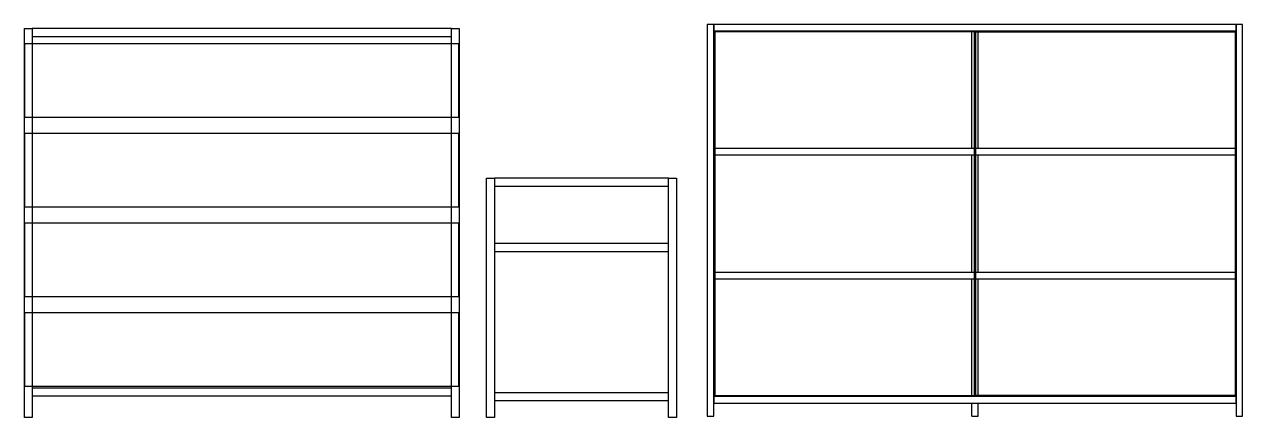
# Model space of a CAD drawing. Header units: millimetres. Extents: x -212 to 2587, y -255 to 648.
import ezdxf

# ---------------------------------------------------------------- set-up
doc = ezdxf.new("R2010")
doc.units = ezdxf.units.MM
doc.header["$MEASUREMENT"] = 0
doc.layers.add('externo', color=1, linetype='CONTINUOUS', lineweight=30)
doc.layers.add('frente_gav', color=3, linetype='CONTINUOUS', lineweight=25)

msp = doc.modelspace()

# ---------------------------------------------------------------- linework, layer by layer
at = {"layer": 'externo', "linetype": 'Continuous'}
for p, q in [((1371.996955, 648.013089), (1356.996955, 648.013089)), ((1356.996955, 648.013089), (1356.996955, -251.986911)), ((1371.996955, -251.986911), (1371.996955, 648.013089)), ((1371.996955, 648.013089), (1371.996955, 633.013089)), ((2571.996955, 648.013089), (1371.996955, 648.013089)), ((2571.996955, 633.013089), (2571.996955, 648.013089)), ((2586.996955, 648.013089), (2571.996955, 648.013089)), ((2571.996955, 648.013089), (2571.996955, -251.986911)), ((2586.996955, -251.986911), (2586.996955, 648.013089)), ((1371.996955, 633.013089), (2571.996955, 633.013089)), ((1964.496955, 363.013089), (1964.496955, 633.013089)), ((1979.496955, 363.013089), (1979.496955, 633.013089)), ((1371.996955, 363.013089), (1371.996955, 348.013089)), ((2571.996955, 363.013089), (1371.996955, 363.013089)), ((1371.996955, 348.013089), (2571.996955, 348.013089)), ((1964.496955, 348.013089), (1979.496955, 348.013089)), ((1964.496955, 78.013089), (1964.496955, 348.013089)), ((1979.496955, 78.013089), (1979.496955, 348.013089)), ((2571.996955, 348.013089), (2571.996955, 363.013089)), ((850, -255.49797), (850, 294.50203)), ((850, 294.50203), (868, 294.50203)), ((868, 294.50203), (868, -255.49797)), ((868, 294.50203), (868, 276.50203)), ((1268, 294.50203), (868, 294.50203)), ((1268, 276.50203), (1268, 294.50203)), ((1268, -255.49797), (1268, 294.50203)), ((1268, 294.50203), (1286, 294.50203)), ((1286, 294.50203), (1286, -255.49797)), ((868, 276.50203), (1268, 276.50203)), ((868, 144.50203), (868, 126.50203)), ((1268, 144.50203), (868, 144.50203)), ((1268, 126.50203), (1268, 144.50203)), ((868, 126.50203), (1268, 126.50203)), ((1371.996955, 78.013089), (1371.996955, 63.013089)), ((2571.996955, 78.013089), (1371.996955, 78.013089)), ((1371.996955, 63.013089), (2571.996955, 63.013089)), ((1964.496955, 63.013089), (1979.496955, 63.013089)), ((1964.496955, -206.986911), (1964.496955, 63.013089)), ((1979.496955, -206.986911), (1979.496955, 63.013089)), ((2571.996955, 63.013089), (2571.996955, 78.013089)), ((868, -198.49797), (868, -216.49797)), ((1268, -198.49797), (868, -198.49797)), ((868, -216.49797), (1268, -216.49797)), ((1268, -216.49797), (1268, -198.49797)), ((1371.996955, -206.986911), (1371.996955, -221.986911)), ((2571.996955, -206.986911), (1371.996955, -206.986911)), ((1371.996955, -221.986911), (2571.996955, -221.986911)), ((1964.496955, -221.986911), (1979.496955, -221.986911)), ((1964.496955, -251.986911), (1964.496955, -221.986911)), ((1979.496955, -251.986911), (1979.496955, -221.986911)), ((2571.996955, -221.986911), (2571.996955, -206.986911)), ((1356.996955, -251.986911), (1371.996955, -251.986911)), ((1964.496955, -251.986911), (1979.496955, -251.986911)), ((2571.996955, -251.986911), (2586.996955, -251.986911))]:
    msp.add_line(p, q, dxfattribs=at)
at = {"layer": 'externo'}
for p, q in [((-211.873873, 638.50203), (-193.873873, 638.50203)), ((-211.873873, -255.49797), (-211.873873, 638.50203)), ((769.126127, 638.50203), (-193.873873, 638.50203)), ((-193.873873, 638.50203), (-193.873873, 620.50203)), ((-193.873873, 638.50203), (-193.873873, -255.49797)), ((-193.873873, 620.50203), (769.126127, 620.50203)), ((769.126127, 620.50203), (769.126127, 638.50203)), ((769.126127, -255.49797), (769.126127, 638.50203)), ((769.126127, 638.50203), (787.126127, 638.50203)), ((787.126127, 638.50203), (787.126127, -255.49797)), ((769.126127, -187.49797), (-193.873873, -187.49797)), ((-193.873873, -187.49797), (-193.873873, -205.49797)), ((769.126127, -205.49797), (769.126127, -187.49797)), ((-193.873873, -205.49797), (769.126127, -205.49797)), ((-193.873873, -255.49797), (-211.873873, -255.49797)), ((787.126127, -255.49797), (769.126127, -255.49797)), ((868, -255.49797), (850, -255.49797)), ((1286, -255.49797), (1268, -255.49797))]:
    msp.add_line(p, q, dxfattribs=at)
at = {"layer": 'frente_gav', "linetype": 'Continuous'}
for p, q in [((1374.496955, 630.513089), (1374.496955, -204.486911)), ((1970.496955, 630.513089), (1374.496955, 630.513089)), ((1970.496955, 630.513089), (1970.496955, -204.486911)), ((1973.496955, 630.513089), (1973.496955, -204.486911)), ((1973.496955, 630.513089), (2569.496955, 630.513089)), ((2569.496955, 630.513089), (2569.496955, -204.486911)), ((1374.496955, -204.486911), (1970.496955, -204.486911)), ((2569.496955, -204.486911), (1973.496955, -204.486911))]:
    msp.add_line(p, q, dxfattribs=at)
at = {"layer": 'frente_gav'}
for p, q in [((786.626127, 603.50203), (-211.373873, 603.50203)), ((-211.373873, 603.50203), (-211.373873, 434.50203)), ((786.626127, 434.50203), (786.626127, 603.50203)), ((-211.373873, 434.50203), (786.626127, 434.50203)), ((786.626127, 397.50203), (-211.373873, 397.50203)), ((-211.373873, 397.50203), (-211.373873, 228.50203)), ((786.626127, 228.50203), (786.626127, 397.50203)), ((-211.373873, 228.50203), (786.626127, 228.50203)), ((786.626127, 191.50203), (-211.373873, 191.50203)), ((-211.373873, 191.50203), (-211.373873, 22.50203)), ((786.626127, 22.50203), (786.626127, 191.50203)), ((-211.373873, 22.50203), (786.626127, 22.50203)), ((786.626127, -14.49797), (-211.373873, -14.49797)), ((-211.373873, -14.49797), (-211.373873, -183.49797)), ((786.626127, -183.49797), (786.626127, -14.49797)), ((-211.373873, -183.49797), (786.626127, -183.49797))]:
    msp.add_line(p, q, dxfattribs=at)

doc.saveas('drawing.dxf')
